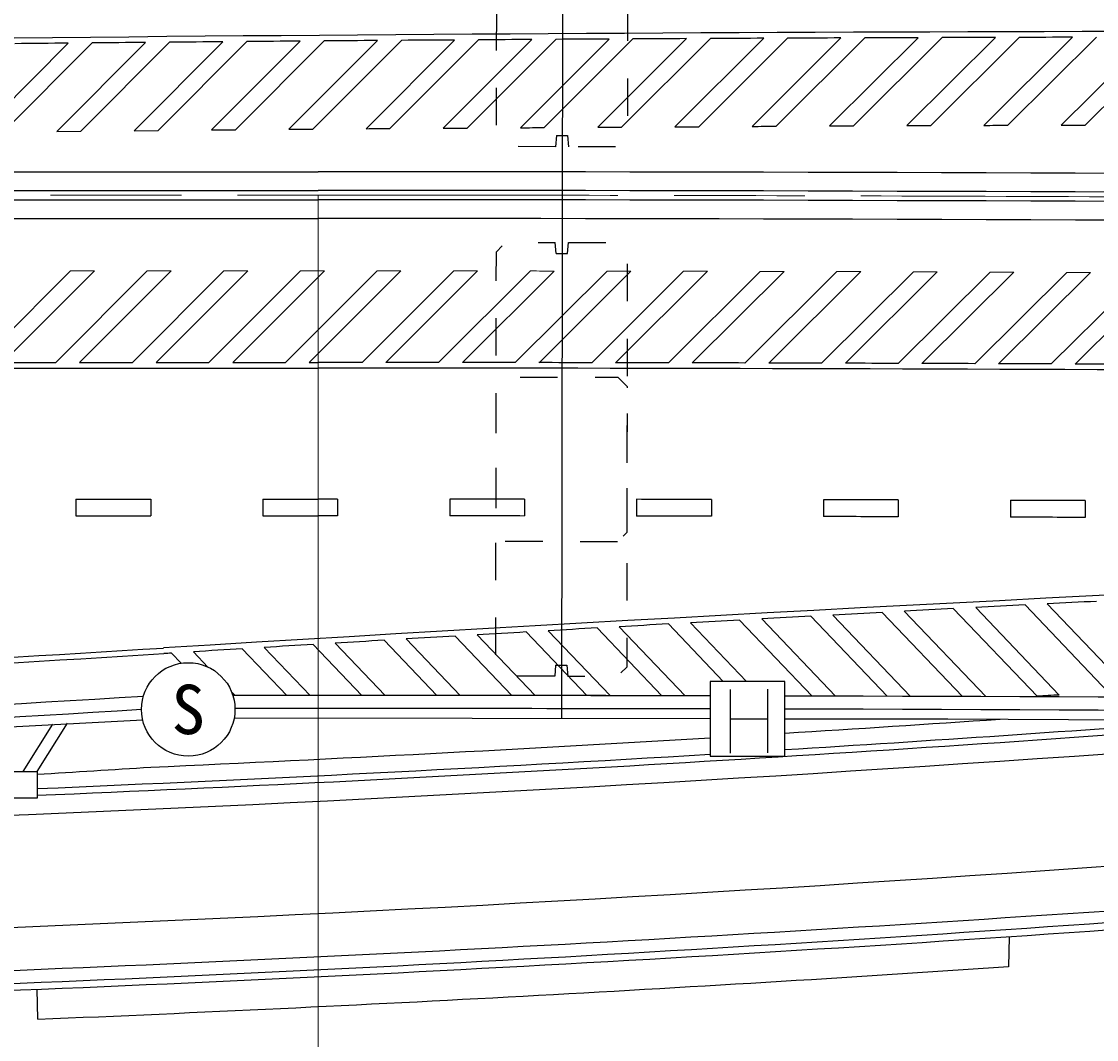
# Model space of a CAD drawing. Units: millimetres, scale not verified. Extents: x -4899410 to 5109540, y -9693800 to 6319957.
# Drawn here: x 97124 to 125883, y 288103 to 315316 of the extents above; entities that cross this region are included whole.
import ezdxf
from ezdxf.enums import TextEntityAlignment as Align

# ---------------------------------------------------------------- set-up
doc = ezdxf.new("R2010")
doc.units = ezdxf.units.MM
doc.header["$LTSCALE"] = 1000
doc.linetypes.add('CHAIN', pattern=[18.5, 12, -1.5, 3.5, -1.5])
for name, color, linetype, lineweight in [('M-BGD', 7, 'Continuous', 25), ('M-BMK', 2, 'CHAIN', 13), ('M-STR-HTXT', 7, 'Continuous', 13), ('M-STR-STR1', 1, 'Continuous', 25), ('M-STR-STRC', 7, 'Continuous', 25), ('M-STR-STRD', 5, 'Continuous', 25)]:
    doc.layers.add(name, color=color, linetype=linetype, lineweight=lineweight)
doc.styles.add('ＭＳ ゴシック', font='')
doc.styles.get('ＭＳ ゴシック').set_extended_font_data('MS Gothic')

msp = doc.modelspace()

# ---------------------------------------------------------------- linework, layer by layer
at = {"layer": 'M-BGD'}
for p, q in [((113337, 315796), (113336, 314796)), ((109836, 314544), (109837, 315544)), ((113335, 313796), (113333, 312796)), ((109833, 312544), (109834, 313544)), ((111433, 312270), (111407, 311970)), ((111433, 312270), (111733, 312270)), ((111733, 312270), (111757, 311970)), ((111407, 311970), (110407, 311972)), ((113014, 311968), (112014, 311970)), ((109827, 308384), (109829, 309163)), ((109829, 309163), (109985, 309319)), ((110947, 309411), (111404, 309411)), ((111428, 309111), (111404, 309411)), ((111728, 309110), (111754, 309410)), ((111754, 309410), (112754, 309409)), ((111428, 309111), (111728, 309110)), ((113328, 308837), (113327, 307837)), ((109825, 306384), (109826, 307384)), ((113325, 306837), (113324, 305837)), ((110467, 305812), (111467, 305811)), ((112467, 305809), (113074, 305808)), ((113074, 305808), (113324, 305558)), ((113324, 305558), (113324, 305519)), ((109822, 304384), (109824, 305384)), ((109822, 304309), (109823, 305309)), ((113323, 304837), (113322, 303837)), ((113322, 304519), (113321, 303519)), ((109820, 302384), (109821, 303384)), ((109820, 302309), (109821, 303309)), ((113320, 302837), (113319, 301837)), ((113320, 302519), (113319, 301658)), ((111068, 301411), (110068, 301412)), ((113068, 301408), (112068, 301410)), ((113319, 301658), (113220, 301560)), ((109817, 300384), (109818, 301384)), ((113318, 300837), (113316, 299837)), ((109814, 298384), (109816, 299384)), ((113315, 298837), (113314, 298058)), ((111414, 298111), (111389, 297811)), ((111414, 298111), (111714, 298110)), ((111714, 298110), (111739, 297810)), ((113314, 298058), (113157, 297902)), ((111389, 297811), (110389, 297812)), ((112196, 297810), (111739, 297810)), ((97173, 295270), (97967, 296535)), ((97546, 295271), (98354, 296558)), ((123549, 290850), (123528, 290047)), ((97558, 288644), (97543, 289445))]:
    msp.add_line(p, q, dxfattribs=at)
msp.add_lwpolyline([(96821, 295270), (97541, 295271), (97542, 294551), (96822, 294550)], close=True, dxfattribs=at)
for centre, radius, start, end in [((261729, 1107437), 802500, 279.28179, 279.28179), ((105069, -4689325), 5000125, 88.25258, 88.25258), ((105069, -4689325), 4999875, 88.25243, 88.25243), ((189475, -896639), 1201900, 87.05262, 87.05262), ((105069, -4689325), 4986624, 89.8796, 90.02631), ((105069, -4689325), 4986624, 89.08633, 89.85662), ((20479, 1597830), 1303350, 272.59455, 273.51275), ((105069, -4689325), 4986275, 89.87959, 90.02566), ((105069, -4689325), 4986275, 89.08627, 89.85661), ((55576, 1294250), 999880, 273.55343, 273.88395), ((55576, 1294250), 1000320, 273.55186, 274.22299), ((55576, 1294250), 1000500, 272.40377, 274.22295), ((55576, 1294250), 999880, 272.57977, 273.43861), ((55576, 1294250), 1000320, 272.40418, 273.43709), ((35754, 1295526), 1002241, 273.53444, 273.70854), ((52752, 1372883), 1083831, 272.16649, 274.06572), ((55576, 1294250), 1005500, 272.17436, 274.22295), ((56145, 1294280), 1005688, 272.14148, 274.19044), ((56146, 1294280), 1006488, 272.35813, 273.83874)]:
    msp.add_arc(centre, radius, start, end, dxfattribs=at)
at = {"layer": 'M-BMK'}
msp.add_line((65902, 310675), (105061, 310675), dxfattribs=at)
msp.add_arc((105069, -4689325), 5000000, 86.72828, 90.00009, dxfattribs=at)
at = {"layer": 'M-STR-HTXT'}
for p, q in [((105061, 310675), (105061, 235675)), ((98439, 308650), (99076, 308650)), ((100490, 308650), (101126, 308650)), ((102540, 308650), (103177, 308650)), ((104590, 308650), (105061, 308650))]:
    msp.add_line(p, q, dxfattribs=at)
for centre, radius, start, end in [((257063, 3315607), 3004350, 271.4629, 271.4629), ((257063, 3315607), 3004350, 271.5107, 271.5107), ((331509, 1116868), 804350, 272.15687, 272.15687), ((105065, -4689325), 4997975, 89.99815, 90.00005), ((105065, -4689325), 4997975, 89.97465, 89.98194), ((105065, -4689325), 4997975, 89.95115, 89.95845), ((105065, -4689325), 4997975, 89.92765, 89.93495), ((105065, -4689325), 4997975, 89.90416, 89.91145), ((105065, -4689325), 4997975, 89.88066, 89.88796), ((105065, -4689325), 4997975, 89.85716, 89.86446), ((105065, -4689325), 4997975, 89.83366, 89.84096), ((105065, -4689325), 4997975, 89.81016, 89.81746), ((105065, -4689325), 4997975, 89.78666, 89.79396), ((105065, -4689325), 4997975, 89.76317, 89.77046)]:
    msp.add_arc(centre, radius, start, end, dxfattribs=at)
at = {"layer": 'M-STR-STR1'}
for p, q in [((111583, 296685), (111621, 325525)), ((102815, 296697), (115547, 296680))]:
    msp.add_line(p, q, dxfattribs=at)
for points in [[(79479, 295584), (82278, 295695), (100368, 296647)], [(117547, 296677), (121902, 296671), (139677, 296580), (167485, 296309), (181752, 296110), (184584, 296063)]]:
    msp.add_lwpolyline(points, dxfattribs=at)
at = {"layer": 'M-STR-STRC'}
for p, q in [((98374, 314736), (96000, 312362)), ((99016, 314742), (96642, 312368)), ((100444, 314756), (98068, 312380)), ((101086, 314762), (98710, 312386)), ((102513, 314774), (100137, 312398)), ((103154, 314779), (100778, 312403)), ((104580, 314791), (102205, 312416)), ((105222, 314796), (102847, 312421)), ((106647, 314807), (104273, 312434)), ((107288, 314812), (104915, 312439)), ((108712, 314821), (106342, 312451)), ((109353, 314826), (106982, 312455)), ((110780, 314835), (108407, 312464)), ((111420, 314839), (109047, 312468)), ((112843, 314847), (110470, 312476)), ((113483, 314851), (111110, 312480)), ((114914, 314858), (112539, 312489)), ((115554, 314861), (113180, 312493)), ((116981, 314868), (114606, 312501)), ((117621, 314870), (115247, 312505)), ((119047, 314876), (116674, 312513)), ((119687, 314879), (117315, 312516)), ((121113, 314884), (118741, 312524)), ((121753, 314886), (119382, 312527)), ((123178, 314890), (120808, 312533)), ((123818, 314891), (121448, 312535)), ((125243, 314894), (122873, 312540)), ((125883, 314896), (123513, 312542)), ((127308, 314898), (124937, 312545)), ((127948, 314899), (125577, 312546)), ((98068, 312380), (98710, 312386)), ((100137, 312398), (100778, 312403)), ((102205, 312416), (102847, 312421)), ((104273, 312434), (104915, 312439)), ((107242, 311300), (107241, 311299)), ((107878, 311299), (107878, 311299)), ((109291, 311298), (109290, 311298)), ((109927, 311298), (109927, 311298)), ((111980, 311295), (111979, 311295)), ((113394, 311293), (113394, 311293)), ((114030, 311292), (114030, 311292)), ((115445, 311289), (115445, 311289)), ((116081, 311288), (116081, 311288)), ((117496, 311285), (117496, 311284)), ((118132, 311283), (118132, 311283)), ((119547, 311279), (119546, 311279)), ((120183, 311277), (120183, 311277)), ((121598, 311273), (121597, 311273)), ((122234, 311271), (122234, 311270)), ((123648, 311266), (123648, 311265)), ((124285, 311263), (124285, 311263)), ((125699, 311258), (125699, 311257)), ((98439, 308650), (95989, 306200)), ((99076, 308650), (96626, 306200)), ((100490, 308650), (98040, 306200)), ((101126, 308650), (98676, 306200)), ((102540, 308650), (100090, 306200)), ((103177, 308650), (100727, 306200)), ((104590, 308650), (102137, 306200)), ((105226, 308650), (102774, 306200)), ((106640, 308650), (104188, 306200)), ((107276, 308649), (104824, 306200)), ((108689, 308649), (106234, 306200)), ((109326, 308648), (106871, 306200)), ((110739, 308647), (108283, 306199)), ((111375, 308646), (108920, 306198)), ((112789, 308644), (110332, 306197)), ((113425, 308643), (110969, 306196)), ((114838, 308640), (112380, 306195)), ((115475, 308639), (113017, 306194)), ((116888, 308636), (114429, 306191)), ((117525, 308634), (115066, 306190)), ((118938, 308631), (116478, 306187)), ((119575, 308629), (117115, 306185)), ((120988, 308625), (118527, 306182)), ((121624, 308623), (119164, 306180)), ((123037, 308618), (120575, 306176)), ((123674, 308615), (121212, 306174)), ((125087, 308610), (122624, 306169)), ((125724, 308607), (123261, 306167)), ((127137, 308601), (124673, 306161)), ((127774, 308598), (125310, 306159)), ((65302, 306050), (105061, 306050)), ((96626, 306200), (98040, 306200)), ((98676, 306200), (100090, 306200)), ((100727, 306200), (102137, 306200)), ((102774, 306200), (104188, 306200)), ((104824, 306200), (105061, 306200)), ((98580, 302550), (100580, 302550)), ((98580, 302550), (98580, 302100)), ((100580, 302550), (100580, 302100)), ((103580, 302550), (105061, 302550)), ((103580, 302550), (103580, 302100)), ((105580, 302550), (105580, 302100)), ((108581, 302549), (108580, 302099)), ((110581, 302547), (110580, 302097)), ((113581, 302543), (113580, 302093)), ((115581, 302539), (115580, 302089)), ((118581, 302532), (118580, 302082)), ((120581, 302526), (120580, 302076)), ((123581, 302516), (123580, 302066)), ((125581, 302508), (125579, 302058)), ((98580, 302100), (100580, 302100)), ((103580, 302100), (105061, 302100)), ((126208, 297377), (123971, 299718)), ((126802, 297407), (124565, 299748)), ((120287, 297277), (118241, 299418)), ((120911, 297275), (118833, 299450)), ((122299, 297270), (120150, 299520)), ((122923, 297268), (120742, 299551)), ((124294, 297281), (122060, 299619)), ((124888, 297311), (122653, 299650)), ((114257, 297292), (112525, 299104)), ((114880, 297290), (113116, 299137)), ((115897, 297674), (114429, 299210)), ((116519, 297674), (115020, 299243)), ((118276, 297283), (116334, 299315)), ((118900, 297281), (116926, 299347)), ((108856, 297299), (107412, 298809)), ((110240, 297297), (108722, 298886)), ((110863, 297297), (109312, 298920)), ((112248, 297295), (110623, 298996)), ((112871, 297294), (111213, 299029)), ((104221, 297300), (103030, 298547)), ((104844, 297300), (103618, 298583)), ((106227, 297300), (104926, 298662)), ((106849, 297300), (105514, 298697)), ((108233, 297299), (106823, 298775)), ((101393, 298161), (101135, 298431)), ((102113, 298059), (101723, 298467)), ((117547, 297674), (115547, 297674)), ((115547, 297674), (115547, 295674)), ((117547, 295674), (117547, 297674)), ((102839, 297300), (102743, 297400)), ((116088, 295759), (116088, 297458)), ((117079, 297469), (117079, 295764)), ((116088, 296674), (117079, 296674)), ((115547, 295674), (117547, 295674))]:
    msp.add_line(p, q, dxfattribs=at)
msp.add_circle((101586, 296926), 1250, dxfattribs=at)
for centre, radius, start, end in [((257060, 3315607), 3001900, 268.93747, 268.93747), ((257060, 3315607), 3001900, 269.09462, 269.09462), ((257060, 3315607), 3001900, 269.13401, 269.13401), ((257060, 3315607), 3001900, 269.22518, 269.22518), ((257060, 3315607), 3001900, 269.25247, 269.25247), ((257060, 3315607), 3001900, 269.26472, 269.26472), ((257060, 3315607), 3001900, 269.41103, 269.41103), ((257060, 3315607), 3001900, 269.50293, 269.50293), ((257060, 3315607), 3001900, 269.54279, 269.54279), ((257060, 3315607), 3001900, 269.65025, 269.65025), ((257060, 3315607), 3001900, 269.74279, 269.74279), ((257060, 3315607), 3001900, 269.81066, 269.81066), ((257060, 3315607), 3001900, 269.93147, 269.93147), ((257063, 3315607), 3001900, 270.47275, 270.47275), ((257063, 3315607), 3001900, 270.41909, 270.41909), ((257063, 3315607), 3001900, 270.50107, 270.50107), ((257063, 3315607), 3001900, 270.54215, 270.54215), ((257063, 3315607), 3001900, 270.55487, 270.55487), ((257063, 3315607), 3001900, 270.37817, 270.37817), ((257063, 3315607), 3001900, 270.34995, 270.34995), ((257063, 3315607), 3001900, 270.29649, 270.29649), ((257063, 3315607), 3001900, 270.25573, 270.25573), ((257063, 3315607), 3001900, 270.26835, 270.26835), ((257063, 3315607), 3001900, 270.21502, 270.21502), ((257063, 3315607), 3001900, 270.17436, 270.17436), ((257063, 3315607), 3001900, 270.13374, 270.13374), ((257063, 3315607), 3001900, 270.0122, 270.0122), ((257063, 3315607), 3001900, 270.62444, 270.62444), ((257063, 3315607), 3001900, 270.66567, 270.66567), ((257063, 3315607), 3001900, 270.67844, 270.67844), ((257063, 3315607), 3001900, 270.70695, 270.70695), ((257063, 3315607), 3001900, 270.78968, 270.78968), ((257063, 3315607), 3001900, 270.88547, 270.88547), ((257063, 3315607), 3001900, 270.91417, 270.91417), ((257063, 3315607), 3001900, 270.95577, 270.95577), ((257063, 3315607), 3001900, 270.99743, 270.99743), ((257063, 3315607), 3001900, 271.03915, 271.03915), ((257063, 3315607), 3001900, 271.05206, 271.05206), ((331502, 1116867), 801900, 272.8757, 272.8757), ((132409, -3183198), 3501900, 91.09382, 91.09382), ((105065, -4689325), 5004475, 88.93679, 88.93679), ((105065, -4689325), 5004475, 88.94407, 88.94407), ((105065, -4689325), 5004475, 88.91329, 88.91329), ((105065, -4689325), 5004475, 88.92057, 88.92057), ((132409, -3183198), 3498250, 88.95989, 91.09918), ((132409, -3183198), 3498100, 89.16227, 89.16227), ((132409, -3183198), 3498100, 89.22959, 89.22959), ((132409, -3183198), 3498100, 89.24002, 89.24002), ((132409, -3183198), 3498100, 89.12862, 89.12862), ((132409, -3183198), 3498100, 88.99408, 88.99408), ((132409, -3183198), 3498100, 89.27369, 89.27369), ((132409, -3183198), 3498100, 89.3643, 89.3643), ((132409, -3183198), 3498100, 89.46539, 89.46539), ((132409, -3183198), 3498100, 89.47583, 89.47583), ((132409, -3183198), 3498100, 89.50954, 89.50954), ((132409, -3183198), 3498100, 89.60026, 89.60026), ((132409, -3183198), 3498100, 89.61071, 89.61071), ((132409, -3183198), 3498100, 89.634, 89.634), ((132409, -3183198), 3498100, 89.64445, 89.64445), ((132409, -3183198), 3498100, 89.67819, 89.67819), ((132409, -3183198), 3498100, 89.70148, 89.70148), ((132409, -3183198), 3498100, 89.71194, 89.71194), ((132409, -3183198), 3498100, 89.74569, 89.74569), ((132409, -3183198), 3498100, 89.77945, 89.77945), ((132409, -3183198), 3498100, 89.80275, 89.80275), ((132409, -3183198), 3498100, 89.81321, 89.81321), ((132409, -3183198), 3498100, 89.83652, 89.83652), ((132409, -3183198), 3498100, 89.88076, 89.88076), ((132409, -3183198), 3498100, 89.91454, 89.91454), ((132409, -3183198), 3498100, 89.93786, 89.93786), ((132409, -3183198), 3498100, 89.94833, 89.94833), ((132409, -3183198), 3498100, 90.00546, 90.00546), ((132409, -3183198), 3498100, 90.11737, 90.11737), ((132409, -3183198), 3498100, 90.14071, 90.14071), ((132409, -3183198), 3498100, 90.15119, 90.15119), ((132409, -3183198), 3498100, 90.17454, 90.17454), ((132409, -3183198), 3498100, 90.20837, 90.20837), ((132409, -3183198), 3498100, 90.24222, 90.24222), ((132409, -3183198), 3498100, 90.35427, 90.35427), ((132409, -3183198), 3498100, 90.41146, 90.41146), ((132409, -3183198), 3498100, 90.47917, 90.47917), ((132409, -3183198), 3498100, 90.54695, 90.54695), ((132409, -3183198), 3498100, 90.55748, 90.55748), ((132409, -3183198), 3498100, 90.61482, 90.61482), ((132409, -3183198), 3498100, 90.62535, 90.62535), ((132409, -3183198), 3498100, 90.72733, 90.72733), ((132409, -3183198), 3498100, 90.78484, 90.78484), ((132409, -3183198), 3498100, 90.92124, 90.92124), ((132409, -3183198), 3498100, 90.98956, 90.98956), ((132409, -3183198), 3498100, 91.03437, 91.03437), ((132409, -3183198), 3498100, 91.05797, 91.05797), ((132409, -3183198), 3498100, 91.06859, 91.06859), ((132409, -3183198), 3498100, 91.0922, 91.0922), ((132409, -3183198), 3498100, 90.55748, 90.58087), ((132409, -3183198), 3498100, 90.52357, 90.54695), ((132409, -3183198), 3498100, 90.48968, 90.51305), ((132409, -3183198), 3498100, 90.45581, 90.47917), ((132409, -3183198), 3498100, 90.42196, 90.4453), ((132409, -3183198), 3498100, 90.38813, 90.41146), ((132409, -3183198), 3498100, 90.35427, 90.37764), ((132409, -3183198), 3498100, 90.32048, 90.34377), ((132409, -3183198), 3498100, 90.28655, 90.31), ((132409, -3183198), 3498100, 90.2527, 90.27606), ((132409, -3183198), 3498100, 90.21886, 90.24222), ((132409, -3183198), 3498100, 90.18502, 90.20837), ((132409, -3183198), 3498100, 90.15119, 90.17454), ((132409, -3183198), 3498100, 90.11737, 90.14071), ((105065, -4689325), 4995525, 89.97928, 89.97928), ((105065, -4689325), 4995525, 89.98659, 89.98659), ((105065, -4689325), 4995525, 89.93959, 89.93959), ((105065, -4689325), 4995525, 89.88529, 89.88529), ((105065, -4689325), 4995525, 89.89259, 89.89259), ((105065, -4689325), 4995525, 89.8691, 89.8691), ((105065, -4689325), 4995525, 89.83829, 89.83829), ((105065, -4689325), 4995525, 89.7443, 89.7443), ((105065, -4689325), 4995525, 89.7208, 89.7208), ((105065, -4689325), 4995525, 89.72811, 89.72811), ((105065, -4689325), 4995525, 89.6973, 89.6973), ((105065, -4689325), 4995525, 89.70461, 89.70461), ((105065, -4689325), 4995525, 89.6738, 89.6738), ((105065, -4689325), 4995525, 89.68111, 89.68111), ((105065, -4689325), 4995525, 89.65761, 89.65761), ((105065, -4689325), 4995525, 89.62681, 89.62681), ((105065, -4689325), 4995525, 89.63411, 89.63411), ((105065, -4689325), 4995525, 89.60331, 89.60331), ((105065, -4689325), 4995525, 89.57981, 89.57981), ((105065, -4689325), 4995525, 89.58712, 89.58712), ((105065, -4689325), 4995525, 89.55631, 89.55631), ((105065, -4689325), 4995525, 89.56362, 89.56362), ((105065, -4689325), 4995525, 89.50932, 89.50932), ((105065, -4689325), 4995525, 89.49312, 89.49312), ((105065, -4689325), 4995525, 89.43882, 89.43882), ((105065, -4689325), 4995525, 89.44613, 89.44613), ((105065, -4689325), 4995525, 89.46963, 89.46963), ((105065, -4689325), 4995525, 89.39183, 89.39183), ((105065, -4689325), 4995525, 89.36833, 89.36833), ((105065, -4689325), 4995525, 89.37563, 89.37563), ((105065, -4689325), 4995525, 89.27433, 89.27433), ((105065, -4689325), 4995525, 89.25814, 89.25814), ((105065, -4689325), 4995525, 89.22734, 89.22734), ((105065, -4689325), 4995525, 89.23464, 89.23464), ((105065, -4689325), 4995525, 89.20384, 89.20384), ((105065, -4689325), 4995525, 89.18034, 89.18034), ((105065, -4689325), 4995525, 89.10985, 89.10985), ((105065, -4689325), 4995525, 89.11715, 89.11715), ((105065, -4689325), 4995525, 89.08635, 89.08635), ((105065, -4689325), 4995525, 89.03935, 89.03935), ((105065, -4689325), 4995525, 89.04666, 89.04666), ((105065, -4689325), 4995525, 88.99236, 88.99236), ((105065, -4689325), 4995525, 88.99966, 88.99966), ((105065, -4689325), 4995525, 88.96886, 88.96886), ((105065, -4689325), 4995525, 88.95266, 88.95266), ((105065, -4689325), 4995525, 88.92186, 88.92186), ((105065, -4689325), 4995525, 88.87486, 88.87486), ((105065, -4689325), 4995525, 88.88217, 88.88217), ((105065, -4689325), 4995525, 88.85867, 88.85867), ((105065, -4689325), 4995525, 88.82787, 88.82787), ((105065, -4689325), 4995525, 88.83517, 88.83517), ((105065, -4689325), 4995525, 88.80437, 88.80437), ((105065, -4689325), 4995525, 88.81167, 88.81167), ((105065, -4689325), 4995525, 88.73387, 88.73387), ((105065, -4689325), 4995525, 89.98659, 90.00005), ((105065, -4689325), 4995375, 88.72503, 90.00005), ((105065, -4689325), 4995525, 89.96309, 89.97928), ((105065, -4689325), 4995525, 89.93959, 89.95578), ((105065, -4689325), 4995525, 89.91609, 89.93229), ((105065, -4689325), 4995525, 89.89259, 89.90879), ((105065, -4689325), 4995525, 89.8691, 89.88529), ((105065, -4689325), 4995525, 89.8456, 89.86179), ((105065, -4689325), 4995525, 89.8221, 89.83829), ((105065, -4689325), 4995525, 89.7986, 89.81479), ((105065, -4689325), 4995525, 89.7751, 89.7913), ((105065, -4689325), 4995525, 89.75161, 89.7678), ((189474, -896639), 1201900, 86.64169, 86.64169), ((189474, -896639), 1201900, 86.67126, 86.67126), ((189474, -896639), 1201900, 86.54669, 86.54669), ((189474, -896639), 1201900, 86.26236, 86.26236), ((189474, -896639), 1201900, 86.29179, 86.29179), ((189474, -896639), 1201900, 86.1972, 86.1972), ((189474, -896639), 1201900, 86.07337, 86.07337), ((189474, -896639), 1201900, 86.00837, 86.00837), ((189474, -896639), 1201900, 85.91412, 85.91412), ((189474, -896639), 1201900, 85.81998, 85.81998), ((189474, -896639), 1201900, 85.69673, 85.69673), ((189474, -896639), 1201900, 85.72595, 85.72595), ((189474, -896639), 1201900, 85.60284, 85.60284), ((189474, -896639), 1201900, 85.63204, 85.63204), ((189474, -896639), 1201900, 85.50907, 85.50907), ((189474, -896639), 1201900, 85.22839, 85.22839), ((189474, -896639), 1201900, 85.25746, 85.25746), ((189474, -896639), 1201900, 85.16408, 85.16408), ((189474, -896639), 1201900, 85.07081, 85.07081), ((189474, -896639), 1201900, 84.85566, 84.85566), ((189474, -896639), 1201900, 84.76275, 84.76275), ((189474, -896639), 1201900, 84.79165, 84.79165), ((189474, -896639), 1201900, 84.57723, 84.57723), ((189474, -896639), 1201900, 84.51343, 84.51343), ((189475, -896639), 1201900, 88.66414, 88.66414), ((189475, -896639), 1201900, 88.69449, 88.69449), ((189475, -896639), 1201900, 88.59692, 88.59692), ((189475, -896639), 1201900, 88.46922, 88.46922), ((189475, -896639), 1201900, 88.37194, 88.37194), ((189475, -896639), 1201900, 88.27479, 88.27479), ((189475, -896639), 1201900, 88.30498, 88.30498), ((189475, -896639), 1201900, 88.20792, 88.20792), ((189475, -896639), 1201900, 88.08086, 88.08086), ((189475, -896639), 1201900, 88.11098, 88.11098), ((189475, -896639), 1201900, 87.88743, 87.88743), ((189475, -896639), 1201900, 87.79089, 87.79089), ((189475, -896639), 1201900, 87.82089, 87.82089), ((189475, -896639), 1201900, 87.72444, 87.72444), ((189475, -896639), 1201900, 87.62811, 87.62811), ((189475, -896639), 1201900, 87.31001, 87.31001), ((189475, -896639), 1201900, 87.33983, 87.33983), ((189475, -896639), 1201900, 87.2142, 87.2142), ((189475, -896639), 1201900, 87.24398, 87.24398), ((189475, -896639), 1201900, 87.1185, 87.1185), ((189475, -896639), 1201900, 86.92745, 86.92745), ((189475, -896639), 1201900, 86.95712, 86.95712), ((189475, -896639), 1201900, 86.76646, 86.76646), ((105065, -4689325), 4991875, 89.99408, 90.00005), ((105065, -4689325), 4991875, 89.93669, 89.95965), ((105065, -4689325), 4991875, 89.8793, 89.90225), ((105065, -4689325), 4991875, 89.82191, 89.84486), ((105065, -4689325), 4991875, 89.76451, 89.78747), ((230594, -1795671), 2098250, 91.36841, 93.54303), ((105065, -4689325), 4991425, 89.99408, 90.00005), ((105065, -4689325), 4991425, 89.93669, 89.95965), ((105065, -4689325), 4991425, 89.8793, 89.90225), ((105065, -4689325), 4991425, 89.82191, 89.84486), ((105065, -4689325), 4991425, 89.76451, 89.78747), ((230594, -1795671), 2098100, 92.91294, 92.949), ((230594, -1795671), 2098100, 92.86063, 92.89671), ((230594, -1795671), 2098100, 93.06964, 93.10561), ((230594, -1795671), 2098100, 93.01745, 93.05345), ((230594, -1795671), 2098100, 92.96522, 93.00124), ((230594, -1795671), 2098100, 93.22597, 93.26186), ((230594, -1795671), 2098100, 93.1739, 93.20982), ((230594, -1795671), 2098100, 93.12179, 93.15773), ((230594, -1795671), 2098100, 93.32999, 93.36582), ((230594, -1795671), 2098100, 93.278, 93.31386), ((20480, 1597830), 1301750, 271.97318, 273.54303), ((230594, -1795671), 2098100, 93.48572, 93.52147), ((230594, -1795671), 2098100, 93.43385, 93.46963), ((230594, -1795671), 2098100, 93.38194, 93.41774), ((20480, 1597830), 1301900, 271.97296, 273.54303), ((230594, -1795671), 2098100, 93.53755, 93.54303), ((20479, 1597830), 1303000, 272.59525, 273.51599), ((105069, -4689325), 4986625, 89.8796, 90.02631), ((105069, -4689325), 4986625, 89.08633, 89.85662), ((230594, -1795671), 2095650, 92.89126, 92.90751), ((55576, 1294250), 1001000, 270.55672, 274.22295), ((55576, 1294250), 1004000, 270.55505, 274.22295)]:
    msp.add_arc(centre, radius, start, end, dxfattribs=at)
for points in [[(106342, 312451), (106558, 312453), (106772, 312454), (106982, 312455)], [(108407, 312464), (108623, 312465), (108837, 312466), (109047, 312468)], [(110470, 312476), (110686, 312478), (110900, 312479), (111110, 312480)], [(112539, 312489), (112756, 312490), (112969, 312491), (113180, 312493)], [(114606, 312501), (114823, 312503), (115036, 312504), (115247, 312505)], [(116674, 312513), (116889, 312514), (117103, 312515), (117315, 312516)], [(118741, 312524), (118955, 312525), (119169, 312526), (119382, 312527)], [(120808, 312533), (121020, 312534), (121234, 312534), (121448, 312535)], [(122873, 312540), (123085, 312541), (123298, 312541), (123513, 312542)], [(124937, 312545), (125148, 312545), (125361, 312546), (125577, 312546)]]:
    msp.add_open_spline(points, degree=3, dxfattribs=at)
at = {"layer": 'M-STR-STRD'}
msp.add_line((65302, 311300), (105061, 311300), dxfattribs=at)
at = {"layer": 'M-STR-STRD', "color": 150}
for p, q in [((65302, 310800), (105061, 310800)), ((65302, 310550), (105061, 310550)), ((65302, 310050), (105061, 310050))]:
    msp.add_line(p, q, dxfattribs=at)
at = {"layer": 'M-STR-STRD'}
for radius, start in [(5000625, 88.25288), (4999875, 88.25243)]:
    msp.add_arc((105069, -4689325), radius, start, 90.00009, dxfattribs=at)
at = {"layer": 'M-STR-STRD', "color": 150}
for radius, start in [(5000125, 88.25253), (4999375, 88.25208)]:
    msp.add_arc((105065, -4689325), radius, start, 90.00005, dxfattribs=at)

# ---------------------------------------------------------------- texts
at = {"layer": 'M-STR-STRC', "style": 'ＭＳ ゴシック'}
msp.add_text('S', height=1320, dxfattribs=at).set_placement((101586, 296926), align=Align.MIDDLE_CENTER)

doc.saveas('drawing.dxf')
